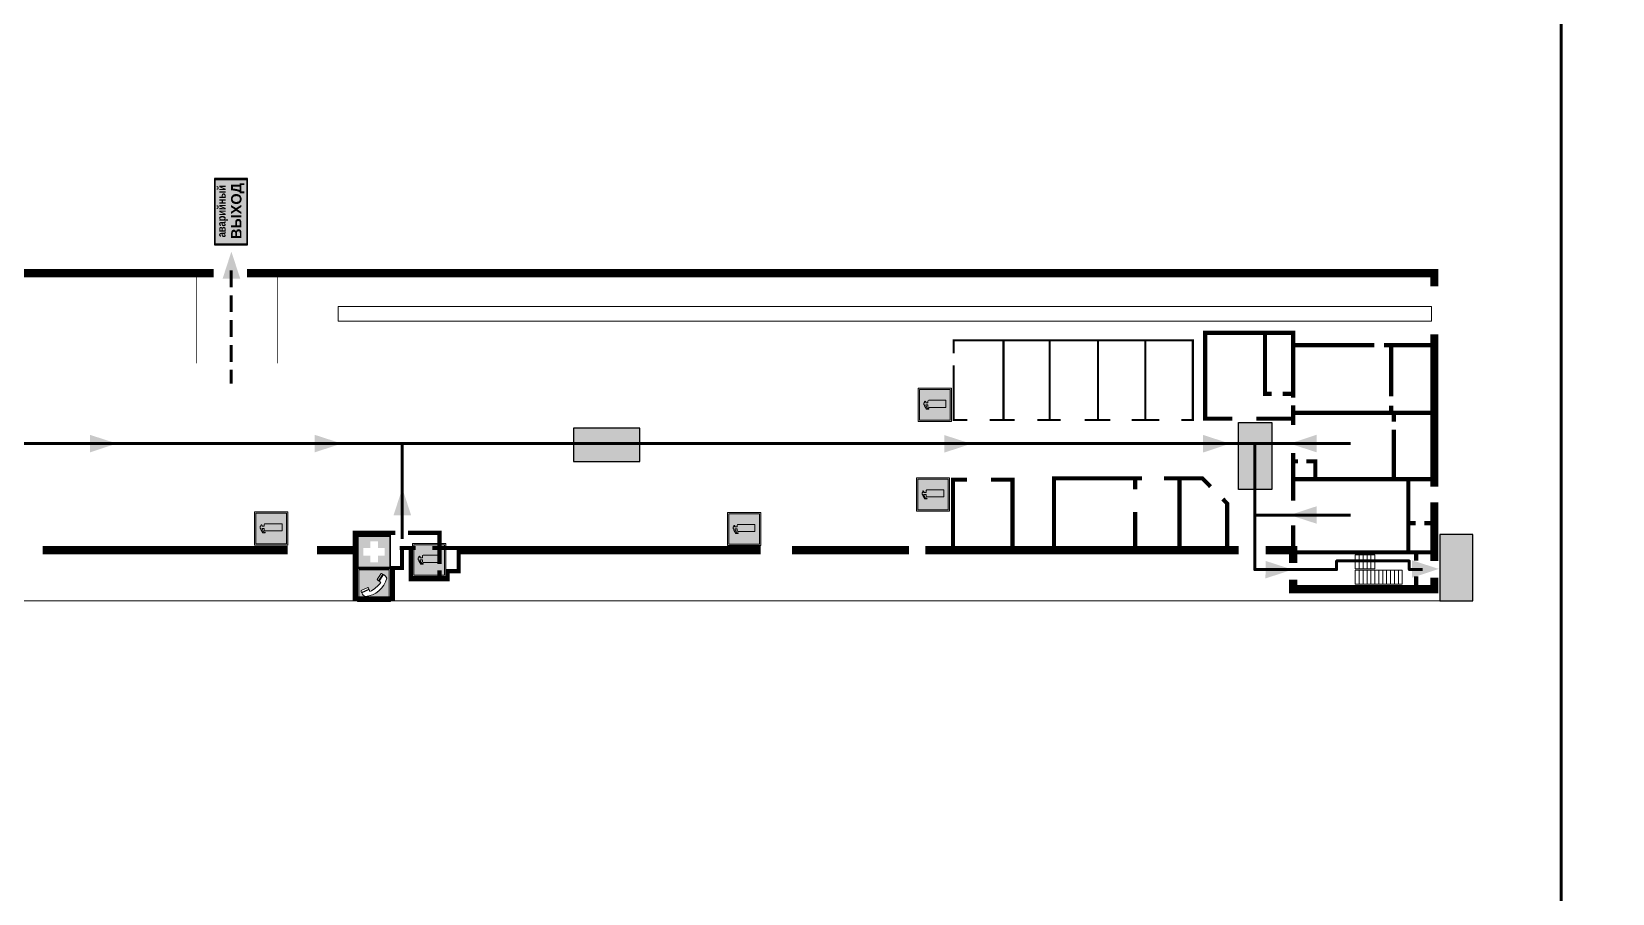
# Model space of a CAD drawing. Header units: millimetres. Extents: x 13114 to 67229, y 22859 to 38520.
# Drawn here: x 28502.6 to 28883.9, y 30900.9 to 31108.8 of the extents above; entities that cross this region are included whole.
import ezdxf

# ---------------------------------------------------------------- set-up
doc = ezdxf.new("R2010")
doc.units = ezdxf.units.MM
doc.linetypes.add('{ Wide Dash }', pattern=[12, 4, -2, 4, -2])
doc.layers.add('План_Штампы', color=7, linetype='Continuous')
doc.styles.add('обычный', font='arial.ttf')

# ---------------------------------------------------------------- blocks, each defined once
blk = doc.blocks.new('A$C7B4425F7')
at = {"true_color": 0xffffff}
blk.add_hatch(color=7, dxfattribs=at).paths.add_polyline_path([(0, 0), (-16, 0), (-16, -8), (0, -8)])
h = blk.add_hatch(color=126)
h.paths.add_polyline_path([(-0.2, -0.2), (-15.8, -0.2), (-15.8, -7.8), (-0.2, -7.8)])
h.paths.add_polyline_path([(-11.76, -2.03), (-11.76, -3.66), (-11.17, -3.66, -0.568275), (-11.17, -6.18), (-12.58, -6.18), (-12.58, -2.03)], flags=16)
h.paths.add_polyline_path([(-13.33, -4.12, -0.495768), (-13.59, -6.18), (-15.03, -6.18), (-15.03, -2.03), (-13.59, -2.03, -0.487973)], flags=16)
h.paths.add_polyline_path([(-10.25, -2.03), (-9.48, -2.03), (-9.48, -6.18), (-10.25, -6.18)], flags=16)
h.paths.add_polyline_path([(-13.84, -3.69), (-14.24, -3.69), (-14.24, -3.03), (-13.9, -3.03, -0.692621)], flags=0)
h.paths.add_polyline_path([(-9.15, -2.03), (-8.4, -2.03), (-8.04, -3.07), (-7.68, -2.03), (-6.93, -2.03), (-7.64, -4.1), (-6.93, -6.18), (-7.68, -6.18), (-8.04, -5.14), (-8.4, -6.18), (-9.15, -6.18), (-8.44, -4.1)], flags=16)
h.paths.add_polyline_path([(-11.76, -4.46), (-11.42, -4.46, -0.692621), (-11.36, -5.12), (-11.76, -5.12)], flags=0)
h.paths.add_polyline_path([(-13.9, -5.2), (-14.24, -5.2), (-14.24, -4.55), (-13.84, -4.55, -0.708038)], flags=0)
edge = h.paths.add_edge_path(flags=16)
edge.add_ellipse((-5.51, -4.08), major_axis=(0, 2.05), ratio=0.586184, start_angle=0, end_angle=360)
edge = h.paths.add_edge_path(flags=0)
edge.add_ellipse((-5.51, -4.08), major_axis=(0, 1.14), ratio=0.454828, start_angle=0, end_angle=360)
h.paths.add_polyline_path([(-4.13, -4.96, 0.377264), (-3.48, -4.52, 0.0555), (-3.16, -2.03), (-1.66, -2.03), (-1.66, -4.96), (-0.96, -4.96), (-0.96, -7.01), (-1.75, -7.01), (-1.75, -6.18), (-3.3, -6.18), (-3.3, -7.02), (-4.13, -7.02)], flags=16)
h.paths.add_polyline_path([(-2.73, -2.91), (-2.28, -2.91), (-2.28, -4.96), (-3.05, -4.96, 0.079136)], flags=0)
at = {"color": 126}
blk.add_lwpolyline([(-16, -8), (0, -8), (0, 0), (-16, 0)], close=True, dxfattribs=at)
blk = doc.blocks.new('A$C41C009D9')
at = {"true_color": 0xffffff}
blk.add_hatch(color=7, dxfattribs=at).paths.add_polyline_path([(0, 8), (-16, 8), (-16, 0), (0, 0)])
h = blk.add_hatch(color=126)
h.dxf.hatch_style = 1
h.paths.add_polyline_path([(-15.8, 7.8), (-15.8, 0.2), (-0.2, 0.2), (-0.2, 7.8)])
at = {"color": 126}
for points in [[(-16, 0), (0, 0), (0, 8), (-16, 8)], [(-16, 0), (0, 0), (0, 8), (-16, 8)], [(-15.8, 7.8), (-0.2, 7.8), (-0.2, 0.2), (-15.8, 0.2)]]:
    blk.add_lwpolyline(points, close=True, dxfattribs=at)
at = {"color": 7, "true_color": 0xffffff, "insert": (-15.8, 7.3), "char_height": 2.5, "width": 15.5999, "attachment_point": 1, "style": 'обычный'}
blk.add_mtext('\\pi1.6133;{\\fArial|b1|i0|c204|p34;\\H0.8x;\\W0.8;аварийный\\H1.25x;\\W1;\\P\\pi1.2327;ВЫХОД}', dxfattribs=at)
blk = doc.blocks.new('A$C32E8229D')
at = {"true_color": 0xffffff}
blk.add_hatch(color=7, dxfattribs=at).paths.add_polyline_path([(0, 0), (0, -8), (16, -8), (16, 0)])
h = blk.add_hatch(color=126)
h.paths.add_polyline_path([(0.2, -0.2), (15.8, -0.2), (15.8, -7.8), (0.2, -7.8)])
h.paths.add_polyline_path([(13.49, -2.05), (12.08, -2.05), (11.37, -2.63, 0.162397), (11.29, -2.84), (11.29, -3.63), (10.35, -3.63), (10.35, -4.05), (11.68, -4.05), (11.68, -3.48), (12.26, -4.28), (11.29, -5.1), (11.29, -6.78), (11.85, -6.78), (11.85, -5.44), (12.8, -4.64), (12.8, -5.94), (14.46, -5.94), (14.46, -5.39), (13.45, -5.39), (13.45, -3.97), (12.46, -2.59), (13.15, -2.59), (13.69, -3.34), (14.18, -3)], flags=16)
h.paths.add_polyline_path([(10.74, -1.82, 1), (11.8, -1.82, 1)], flags=16)
h.paths.add_polyline_path([(9.39, -3.59), (5.99, -3.59), (6.56, -3.03), (5.91, -3.03), (5.1, -3.83), (5.91, -4.64), (6.56, -4.64), (5.99, -4.09), (9.39, -4.09)], flags=16)
h.paths.add_polyline_path([(4.29, -1.08), (1.72, -1.08), (1.72, -6.6), (4.29, -6.6)], flags=16)
at = {"color": 126}
blk.add_lwpolyline([(16, -8), (0, -8), (0, 0), (16, 0)], close=True, dxfattribs=at)
blk = doc.blocks.new('A$C456E1F9C')
at = {"lineweight": 5}
h = blk.add_hatch(color=242, dxfattribs=at)
h.paths.add_polyline_path([(0.51, -1.47), (0.51, -13.26), (12.29, -13.26), (12.29, -1.47)])
h.paths.add_polyline_path([(5.42, -4.95, -0.254479), (4.78, -5.4), (3.52, -2.53, -0.209735), (4.23, -2.4)], flags=16)
h.paths.add_polyline_path([(8.53, -8.6), (10.87, -10.17), (10.54, -10.76), (8.03, -9.13, -0.192251)], flags=16)
h.paths.add_polyline_path([(4.61, -5.49, 0.005518), (3.87, -5.72, 0.128647), (7.49, -10.01, 0.00809), (7.83, -9.33), (10.47, -10.97, -0.16736), (8.99, -12.25, -0.327862), (1.95, -3.95, -0.166952), (3.36, -2.62)], flags=16)
at = {"color": 242, "lineweight": 5}
for p, q in [((0, -13.77), (0, -0.97)), ((12.8, -0.97), (0, -0.97)), ((4.61, -5.49), (3.36, -2.62)), ((3.52, -2.53), (4.78, -5.4)), ((4.23, -2.4), (5.42, -4.95)), ((12.8, -13.77), (12.8, -0.97)), ((7.83, -9.33), (10.47, -10.97)), ((8.03, -9.13), (10.54, -10.76)), ((10.81, -10.12), (8.53, -8.6)), ((10.54, -10.76), (10.8, -10.3)), ((10.8, -10.3), (10.81, -10.12)), ((0, -13.77), (12.8, -13.77))]:
    blk.add_line(p, q, dxfattribs=at)
blk.add_lwpolyline([(0.51, -1.47), (12.29, -1.47), (12.29, -13.26), (0.51, -13.26)], close=True, dxfattribs=at)
for centre, radius, start, end in [((4.59, -5.34), 2.99, 114.28453, 152.19739), ((11.12, -3.31), 9.19, 183.99153, 256.60086), ((4.02, -3.27), 0.891, 76.32839, 123.70924), ((14.98, -39.1), 35.17, 107.14873, 108.41345), ((13.86, -0.94), 11.08, 205.55365, 234.87622), ((4.68, -4.59), 0.824, 276.9621, 334.07228), ((-13.31, 0.8), 23.44, 332.54871, 334.40268), ((8.94, -9.5), 0.989, 114.40924, 157.93883), ((7.87, -9.46), 3, 291.92908, 329.9329)]:
    blk.add_arc(centre, radius, start, end, dxfattribs=at)
blk = doc.blocks.new('A$C18900ED3')
h = blk.add_hatch(color=126)
h.paths.add_polyline_path([(-0.18, -0.18), (-7.02, -0.18), (-7.02, -7.02), (-0.18, -7.02)])
h.paths.add_polyline_path([(-5.89, -4.46), (-5.89, -2.77), (-4.46, -2.77), (-4.46, -1.31), (-2.77, -1.31), (-2.77, -2.77), (-1.33, -2.77), (-1.33, -4.46), (-2.77, -4.46), (-2.77, -5.89), (-4.46, -5.89), (-4.46, -4.46)], flags=16)
at = {"color": 126}
for p, q in [((-7.2, 0), (-7.2, -7.2)), ((0, 0), (-7.2, 0)), ((0, -7.2), (0, 0)), ((-7.02, -7.02), (-7.02, -0.18)), ((-7.02, -0.18), (-0.18, -0.18)), ((-0.18, -0.18), (-0.18, -7.02)), ((-7.2, -7.2), (0, -7.2)), ((-0.18, -7.02), (-7.02, -7.02))]:
    blk.add_line(p, q, dxfattribs=at)
blk = doc.blocks.new('A$C3AD82952')
at = {"true_color": 0xf5f5ff}
h = blk.add_hatch(color=7, dxfattribs=at)
h.dxf.hatch_style = 1
h.paths.add_polyline_path([(8.21, 8.73, 0.414214), (7.89, 9.05), (7.22, 9.05), (7.22, 9.92), (7.59, 9.92, 1), (7.57, 10.36), (7.22, 10.36), (7.22, 10.6), (6.43, 10.6), (6.43, 10.36), (6.01, 10.36), (4.74, 9.59), (4.74, 8.69), (4.98, 8.73), (4.98, 9.26), (6.12, 9.91), (6.43, 9.91), (6.43, 9.05), (5.76, 9.05, 0.414214), (5.44, 8.73), (5.44, 2.2), (8.21, 2.2)], flags=0)
h.paths.add_polyline_path([(12.8, 12.8), (0, 12.8), (0, 0), (12.8, 0)])
h.paths.add_polyline_path([(0.51, 12.29), (12.29, 12.29), (12.29, 0.51), (0.51, 0.51)], flags=16)
h.paths.add_polyline_path([(4.74, 9.59), (6.01, 10.36), (6.43, 10.36), (6.43, 10.6), (7.22, 10.6), (7.22, 10.36), (7.59, 10.36, -0.94586), (7.59, 9.92), (7.22, 9.92), (7.22, 9.05), (7.89, 9.05, -0.414214), (8.21, 8.73), (8.21, 2.2), (5.44, 2.2), (5.44, 8.73, -0.414214), (5.76, 9.05), (6.43, 9.05), (6.43, 9.91), (6.12, 9.91), (4.98, 9.26), (4.98, 8.73), (4.74, 8.69)], flags=0)
h = blk.add_hatch(color=242)
h.dxf.hatch_style = 1
h.paths.add_polyline_path([(12.29, 12.29), (0.51, 12.29), (0.51, 0.51), (12.29, 0.51)])
h.paths.add_polyline_path([(4.74, 8.69), (4.74, 9.59), (6.01, 10.36), (6.43, 10.36), (6.43, 10.6), (7.22, 10.6), (7.22, 10.36), (7.59, 10.36, -0.94586), (7.59, 9.92), (7.22, 9.92), (7.22, 9.05), (7.89, 9.05, -0.414214), (8.21, 8.73), (8.21, 2.2), (5.44, 2.2), (5.44, 8.73, -0.414214), (5.76, 9.05), (6.43, 9.05), (6.43, 9.91), (6.12, 9.91), (4.98, 9.26), (4.98, 8.73)], flags=16)
h = blk.add_hatch(color=7, dxfattribs=at)
h.dxf.hatch_style = 1
h.paths.add_polyline_path([(8.21, 8.73, 0.414214), (7.89, 9.05), (7.22, 9.05), (7.22, 9.92), (7.59, 9.92, 1), (7.57, 10.36), (7.22, 10.36), (7.22, 10.6), (6.43, 10.6), (6.43, 10.36), (6.01, 10.36), (4.74, 9.59), (4.74, 8.69), (4.98, 8.73), (4.98, 9.26), (6.12, 9.91), (6.43, 9.91), (6.43, 9.05), (5.76, 9.05, 0.414214), (5.44, 8.73), (5.44, 2.2), (8.21, 2.2)])
at = {"color": 242, "lineweight": 5}
for p, q in [((0, 0), (0, 12.8)), ((0, 12.8), (12.8, 12.8)), ((12.8, 0), (12.8, 12.8)), ((6.01, 10.36), (4.74, 9.59)), ((4.74, 9.59), (4.74, 8.69)), ((4.74, 8.69), (4.98, 8.73)), ((4.98, 9.26), (6.12, 9.91)), ((4.98, 8.73), (4.98, 9.26)), ((5.44, 2.2), (5.44, 8.73)), ((5.76, 9.05), (6.43, 9.05)), ((6.01, 10.36), (6.43, 10.36)), ((6.12, 9.91), (6.43, 9.91)), ((7.22, 10.6), (6.43, 10.6)), ((6.43, 10.6), (6.43, 10.36)), ((6.43, 9.91), (6.43, 9.05)), ((7.22, 10.36), (7.22, 10.6)), ((7.59, 10.36), (7.22, 10.36)), ((7.22, 9.05), (7.22, 9.92)), ((7.59, 9.92), (7.22, 9.92)), ((7.89, 9.05), (7.22, 9.05)), ((8.21, 2.2), (8.21, 8.73)), ((0, 0), (12.8, 0)), ((5.44, 2.2), (8.21, 2.2))]:
    blk.add_line(p, q, dxfattribs=at)
blk.add_lwpolyline([(0.51, 12.29), (12.29, 12.29), (12.29, 0.51), (0.51, 0.51)], close=True, dxfattribs=at)
for centre, radius, start, end in [((5.76, 8.73), 0.32, 90, 180), ((7.58, 10.14), 0.223, 273.18746, 86.81254), ((7.89, 8.73), 0.32, 0, 90)]:
    blk.add_arc(centre, radius, start, end, dxfattribs=at)

msp = doc.modelspace()

# ---------------------------------------------------------------- linework, layer by layer
at = {"color": 1, "lineweight": 100}
for points in [[(28271.52, 31288.84), (28871.52, 31288.84), (28871.52, 30893.84), (28271.52, 30893.84)], [(28871.52, 31288.84), (29471.52, 31288.84), (29471.52, 30893.84), (28871.52, 30893.84)]]:
    msp.add_lwpolyline(points, close=True, dxfattribs=at)
at = {"lineweight": 0}
for points, const_width in [([(28346.18, 31044.69), (28346.18, 31050.57), (28546.44, 31050.57)], 2), ([(28554.55, 31050.57), (28840.93, 31050.57), (28840.93, 31047.38)], 2), ([(28542.29, 31050.54), (28542.29, 31028.76)], 0.2), ([(28561.91, 31050.57), (28561.91, 31028.76)], 0.2), ([(28785.64, 31014.91), (28785.64, 31036.65)], 1), ([(28806.87, 31020.48), (28806.87, 31036.13), (28785.72, 31036.13)], 1), ([(28801.66, 31021.42), (28800.1, 31021.42), (28800.1, 31036.13)], 1), ([(28840.93, 31035.79), (28840.93, 30999)], 2), ([(28779.94, 31015.12), (28782.67, 31015.12), (28782.67, 31034.34), (28724.97, 31034.34), (28724.97, 31031.21)], 0.5), ([(28737.01, 31015.12), (28737.01, 31034.34)], 0.5), ([(28748.17, 31015.12), (28748.17, 31034.34)], 0.5), ([(28759.8, 31015.12), (28759.8, 31034.34)], 0.5), ([(28771.24, 31015.12), (28771.24, 31034.34)], 0.5), ([(28806.87, 31033.17), (28826.45, 31033.17)], 1), ([(28828.75, 31033.17), (28840.72, 31033.17), (28830.51, 31033.17), (28830.51, 31020.78)], 1), ([(28724.97, 31028.33), (28724.97, 31015.12), (28728.26, 31015.12)], 0.5), ([(28806.87, 31021.42), (28804.31, 31021.42)], 1), ([(28806.87, 31013.89), (28806.87, 31018.68)], 1), ([(28831.16, 31014.74), (28831.16, 31016.83), (28840.24, 31016.83), (28806.87, 31016.83)], 1), ([(28830.51, 31016.83), (28830.51, 31018.54)], 1), ([(28733.69, 31015.12), (28739.72, 31015.12)], 0.5), ([(28745.15, 31015.12), (28750.82, 31015.12)], 0.5), ([(28756.6, 31015.12), (28762.77, 31015.12)], 0.5), ([(28767.96, 31015.12), (28774.62, 31015.12)], 0.5), ([(28785.72, 31015.41), (28792.23, 31015.41)], 1), ([(28797.99, 31015.41), (28806.87, 31015.41)], 1), ([(28831.16, 31000.82), (28831.16, 31012.79)], 1), ([(28806.87, 30995.66), (28806.87, 31007.11)], 1), ([(28806.87, 31005.14), (28808.01, 31005.14)], 1), ([(28810.03, 31005.14), (28812.23, 31005.14), (28812.23, 31000.82)], 1), ([(28770.4, 31001.04), (28749.17, 31001.04), (28749.17, 30983.67)], 1), ([(28768.77, 31001.04), (28768.77, 30998.34)], 1), ([(28786.94, 30999.04), (28784.96, 31001.04), (28775.76, 31001.04)], 1), ([(28779.47, 31001.04), (28779.47, 30983.81)], 1), ([(28806.87, 31000.82), (28840.65, 31000.82)], 1), ([(28834.66, 30983.19), (28834.66, 31000.82)], 1), ([(28724.82, 30983.73), (28724.82, 31000.7), (28728.21, 31000.7)], 1), ([(28734.01, 31000.7), (28739.16, 31000.7), (28739.16, 30984.16)], 1), ([(28790.95, 30983.66), (28790.95, 30994.97), (28789.92, 30996.02)], 1), ([(28840.93, 30995.27), (28840.93, 30981.06)], 2), ([(28768.77, 30992.88), (28768.77, 30984.14)], 1), ([(28806.87, 30983.71), (28806.87, 30989.67)], 1), ([(28836.41, 30990.22), (28834.39, 30990.22)], 1), ([(28840.61, 30990.22), (28838.55, 30990.22)], 1), ([(28591.89, 30984.23), (28591.89, 30979.4), (28589.72, 30979.4), (28589.72, 30972.05), (28580.53, 30972.05), (28580.53, 30987.87), (28590.33, 30987.87)], 1), ([(28593.39, 30987.87), (28600.95, 30987.87), (28600.95, 30984.23), (28605.56, 30984.23), (28605.56, 30978.64), (28602.88, 30978.64), (28602.88, 30976.7), (28593.99, 30976.7), (28593.99, 30984.23), (28595.18, 30984.23)], 1), ([(28564.33, 30983.71), (28505.25, 30983.71)], 2), ([(28579.99, 30983.71), (28571.42, 30983.71)], 2), ([(28593.99, 30984.23), (28591.38, 30984.23)], 1), ([(28599.2, 30984.23), (28600.95, 30984.23), (28600.95, 30980.35)], 1), ([(28678.39, 30983.71), (28605.39, 30983.71)], 2), ([(28714.22, 30983.71), (28685.95, 30983.71)], 2), ([(28793.73, 30983.71), (28718.11, 30983.71)], 2), ([(28806.87, 30980.61), (28806.87, 30983.71), (28800.21, 30983.71)], 2), ([(28840.69, 30983.19), (28806.84, 30983.19)], 1), ([(28836.54, 30983.19), (28836.54, 30981.15)], 1), ([(28600.95, 30976.7), (28600.95, 30978.87)], 1), ([(28840.93, 30977.03), (28840.93, 30974.31), (28806.87, 30974.31), (28806.87, 30976.62)], 2), ([(28836.54, 30977.39), (28836.54, 30974.96)], 1)]:
    msp.add_lwpolyline(points, dxfattribs=dict(at, const_width=const_width))
at = {"color": 126, "linetype": '{ Wide Dash }', "lineweight": 100, "true_color": 0x008754}
msp.add_lwpolyline([(28550.72, 31051.18), (28550.72, 31023.9)], dxfattribs=at)
at = {"lineweight": 0}
for points in [[(28840.27, 31038.95), (28840.27, 31042.47), (28576.54, 31042.47), (28576.54, 31038.95)], [(28822.8, 30979.17), (28822.8, 30982.59), (28821.86, 30982.59), (28821.86, 30979.17)], [(28823.75, 30979.17), (28823.75, 30982.59), (28822.8, 30982.59), (28822.8, 30979.17)], [(28824.7, 30979.17), (28824.7, 30982.59), (28823.75, 30982.59), (28823.75, 30979.17)], [(28825.64, 30979.17), (28825.64, 30982.59), (28824.7, 30982.59), (28824.7, 30979.17)], [(28826.59, 30979.17), (28826.59, 30982.59), (28825.64, 30982.59), (28825.64, 30979.17)], [(28822.8, 30975.48), (28822.8, 30978.9), (28821.86, 30978.9), (28821.86, 30975.48)], [(28823.75, 30975.48), (28823.75, 30978.9), (28822.8, 30978.9), (28822.8, 30975.48)], [(28824.7, 30975.48), (28824.7, 30978.9), (28823.75, 30978.9), (28823.75, 30975.48)], [(28825.64, 30975.48), (28825.64, 30978.9), (28824.7, 30978.9), (28824.7, 30975.48)], [(28826.59, 30975.48), (28826.59, 30978.9), (28825.64, 30978.9), (28825.64, 30975.48)], [(28827.53, 30975.48), (28827.53, 30978.9), (28826.59, 30978.9), (28826.59, 30975.48)], [(28828.48, 30975.48), (28828.48, 30978.9), (28827.53, 30978.9), (28827.53, 30975.48)], [(28829.43, 30975.48), (28829.43, 30978.9), (28828.48, 30978.9), (28828.48, 30975.48)], [(28830.37, 30975.48), (28830.37, 30978.9), (28829.43, 30978.9), (28829.43, 30975.48)], [(28831.32, 30975.48), (28831.32, 30978.9), (28830.37, 30978.9), (28830.37, 30975.48)], [(28832.26, 30975.48), (28832.26, 30978.9), (28831.32, 30978.9), (28831.32, 30975.48)], [(28833.21, 30975.48), (28833.21, 30978.9), (28832.26, 30978.9), (28832.26, 30975.48)]]:
    msp.add_lwpolyline(points, close=True, dxfattribs=at)
at = {"color": 126, "lineweight": 100, "true_color": 0x008754}
for points in [[(28707.92, 31009.4), (28485.97, 31009.4), (28484.21, 31011.69)], [(28591.92, 30986.44), (28591.92, 31009.4)], [(28707.92, 31009.4), (28797.61, 31009.4), (28797.61, 30979.01), (28817.36, 30979.01), (28817.36, 30981.12), (28834.89, 30981.12), (28834.89, 30979.01), (28838.08, 30979.01)], [(28797.61, 31009.4), (28820.71, 31009.4)], [(28797.61, 30992.18), (28820.71, 30992.18)]]:
    msp.add_lwpolyline(points, dxfattribs=at)
at = {"lineweight": 0}
msp.add_lwpolyline([(28842.22, 30971.51), (28341.74, 30971.51)], dxfattribs=at)
at = {"layer": 'План_Штампы', "color": 126, "true_color": 0x008754}
for points in [[(28552.88, 31049.24), (28548.65, 31049.25), (28550.75, 31055.75)], [(28516.61, 31007.29), (28516.62, 31011.53), (28523.12, 31009.43)], [(28570.84, 31007.29), (28570.86, 31011.53), (28577.35, 31009.43)], [(28722.72, 31007.23), (28722.73, 31011.47), (28729.23, 31009.37)], [(28785.15, 31007.26), (28785.16, 31011.5), (28791.66, 31009.4)], [(28812.56, 31011.55), (28812.54, 31007.31), (28806.05, 31009.41)], [(28594.11, 30992.12), (28589.88, 30992.13), (28591.98, 30998.63)], [(28812.58, 30994.31), (28812.57, 30990.07), (28806.07, 30992.17)], [(28800.2, 30976.87), (28800.22, 30981.11), (28806.71, 30979.01)], [(28835.51, 30977.03), (28835.52, 30981.27), (28842.02, 30979.17)]]:
    msp.add_solid(points, dxfattribs=at)

# ---------------------------------------------------------------- block references
at = {"rotation": 90}
msp.add_blockref('A$C41C009D9', (28554.65, 31073.37), dxfattribs=at)
for name, p, xscale, yscale, zscale in [('A$C3AD82952', (28724.43, 31014.76), 0.625, 0.625, 0.625), ('A$C3AD82952', (28723.99, 30993.13), 0.625, 0.625, 0.625), ('A$C3AD82952', (28564.35, 30984.94), 0.625, 0.625, 0.625), ('A$C3AD82952', (28678.43, 30984.79), 0.625, 0.625, 0.625), ('A$C18900ED3', (28581.16, 30987.29), 1.111111111007631, 1.111111111007631, 1.111111111007631), ('A$C3AD82952', (28602.47, 30977.34), 0.625, 0.625, 0.625), ('A$C456E1F9C', (28580.56, 30971.29), 0.625, 0.625, 0.625)]:
    msp.add_blockref(name, p, dxfattribs=dict(at, xscale=xscale, yscale=yscale, zscale=zscale))
at = {"layer": 'План_Штампы', "color": 126, "true_color": 0x008754, "xscale": -1}
msp.add_blockref('A$C32E8229D', (28649.26, 31013.1), dxfattribs=at)
at = {"layer": 'План_Штампы', "color": 126, "true_color": 0x008754, "xscale": 1.012510887696, "yscale": 1.012510887696, "zscale": 1.012510887696, "rotation": 89.99786532371444}
msp.add_blockref('A$C32E8229D', (28793.67, 30998.3), dxfattribs=at)
at = {"layer": 'План_Штампы', "rotation": 90}
msp.add_blockref('A$C7B4425F7', (28842.22, 30987.51), dxfattribs=at)

doc.saveas('drawing.dxf')
